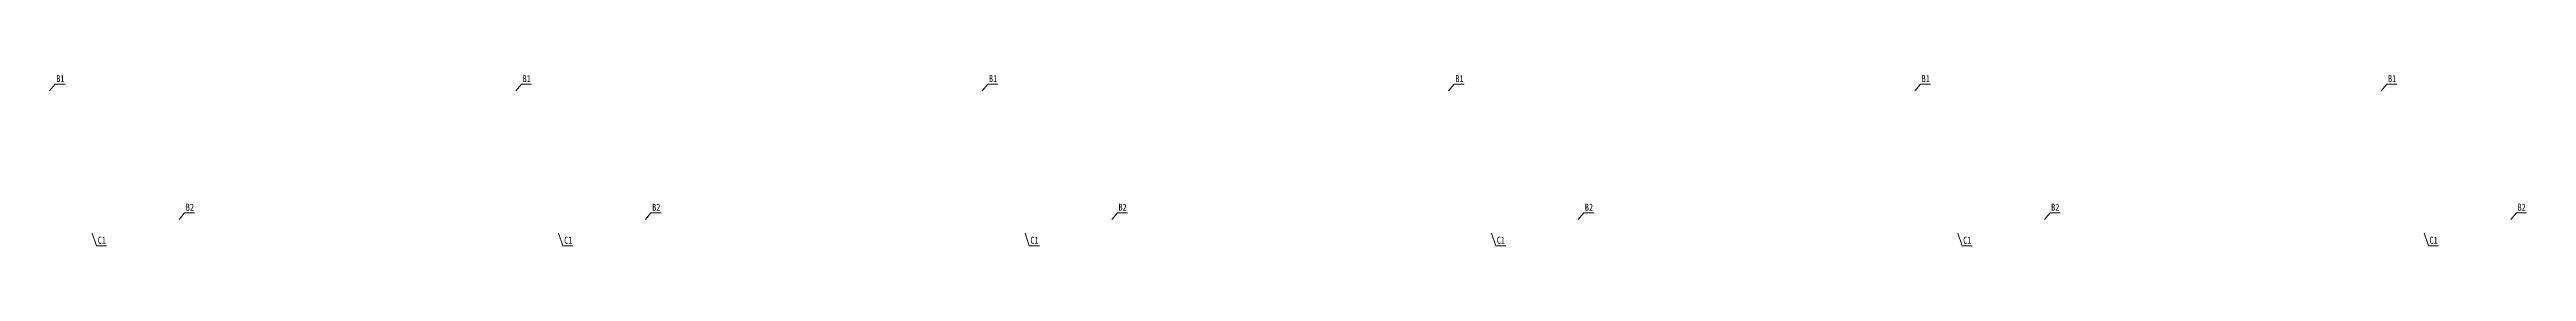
# Model space of a CAD drawing. Header units: millimetres. Extents: x -13368 to 383539, y -58537 to -26098.
# Drawn here: x 214003 to 235248, y -58235 to -56764 of the extents above; entities that cross this region are included whole.
import ezdxf
from ezdxf.enums import TextEntityAlignment as Align

# ---------------------------------------------------------------- set-up
doc = ezdxf.new("R2010")
doc.units = ezdxf.units.MM
doc.layers.add('文字', color=7, linetype='Continuous', lineweight=15)
doc.layers.add('细实线', color=4, linetype='Continuous', lineweight=15)
doc.styles.add('BM_Dim', font='', dxfattribs={"width": 0.85})
doc.styles.get('BM_Dim').set_extended_font_data('仿宋_GB2312')

# ---------------------------------------------------------------- blocks, each defined once
blk = doc.blocks.new('编号')
at = {"layer": '细实线'}
for p, q in [((48, 58), (0, 0)), ((48, 58), (134, 58)), ((1159, -1049), (1111, -1107)), ((1159, -1049), (1245, -1049)), ((404, -1334), (367, -1225)), ((404, -1334), (490, -1334))]:
    blk.add_line(p, q, dxfattribs=at)
at = {"layer": '文字', "style": 'BM_Dim', "width": 0.7}
for s, p in [('B1', (93, 57)), ('B2', (1204, -1050)), ('C1', (449, -1334))]:
    blk.add_text(s, height=61.5, dxfattribs=at).set_placement(p, align=Align.BOTTOM_CENTER)
blk = doc.blocks.new('*U196')
at = {"layer": '细实线'}
blk.add_blockref('编号', (-623, 604), dxfattribs=at)
blk = doc.blocks.new('*U195')
at = {"layer": '细实线', "color": 0, "linetype": 'ByBlock', "lineweight": -2, "transparency": 16777216}
blk.add_blockref('*U196', (200582, 0), dxfattribs=at)
blk = doc.blocks.new('*U198')
at = {"layer": '细实线'}
blk.add_blockref('编号', (-623, 604), dxfattribs=at)
blk = doc.blocks.new('*U197')
at = {"layer": '细实线', "color": 0, "linetype": 'ByBlock', "lineweight": -2, "transparency": 16777216}
blk.add_blockref('*U198', (200582, 0), dxfattribs=at)
blk = doc.blocks.new('*U200')
at = {"layer": '细实线'}
blk.add_blockref('编号', (-623, 604), dxfattribs=at)
blk = doc.blocks.new('*U199')
at = {"layer": '细实线', "color": 0, "linetype": 'ByBlock', "lineweight": -2, "transparency": 16777216}
blk.add_blockref('*U200', (200582, 0), dxfattribs=at)
blk = doc.blocks.new('*U202')
at = {"layer": '细实线'}
blk.add_blockref('编号', (-623, 604), dxfattribs=at)
blk = doc.blocks.new('*U201')
at = {"layer": '细实线', "color": 0, "linetype": 'ByBlock', "lineweight": -2, "transparency": 16777216}
blk.add_blockref('*U202', (200582, 0), dxfattribs=at)
blk = doc.blocks.new('*U204')
at = {"layer": '细实线'}
blk.add_blockref('编号', (-623, 604), dxfattribs=at)
blk = doc.blocks.new('*U203')
at = {"layer": '细实线', "color": 0, "linetype": 'ByBlock', "lineweight": -2, "transparency": 16777216}
blk.add_blockref('*U204', (200582, 0), dxfattribs=at)
blk = doc.blocks.new('*U206')
at = {"layer": '细实线'}
blk.add_blockref('编号', (-623, 604), dxfattribs=at)
blk = doc.blocks.new('*U205')
at = {"layer": '细实线', "color": 0, "linetype": 'ByBlock', "lineweight": -2, "transparency": 16777216}
blk.add_blockref('*U206', (200582, 0), dxfattribs=at)

msp = doc.modelspace()

# ---------------------------------------------------------------- block references
at = {"layer": '细实线'}
for name, p in [('*U195', (14044, -57504.6)), ('*U197', (18044, -57504.6)), ('*U199', (22044, -57504.6)), ('*U201', (26044, -57504.6)), ('*U203', (30044, -57504.6)), ('*U205', (34044, -57504.6))]:
    msp.add_blockref(name, p, dxfattribs=at)

doc.saveas('drawing.dxf')
